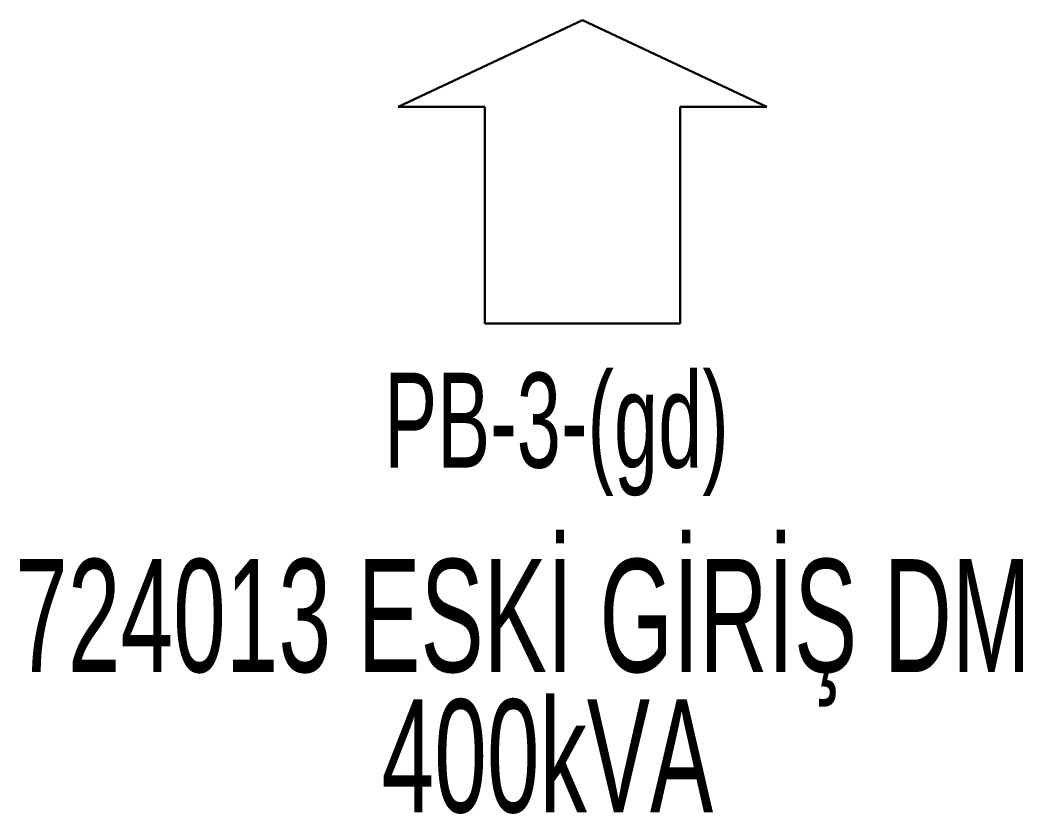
# Model space of a CAD drawing. Header units: millimetres. Extents: x 524161 to 529034, y 4027937 to 4030642.
# Drawn here: x 525973.46 to 525995.66, y 4028074.16 to 4028091.73 of the extents above; entities that cross this region are included whole.
import ezdxf
from ezdxf.enums import TextEntityAlignment as Align

# ---------------------------------------------------------------- set-up
doc = ezdxf.new("R2010")
doc.units = ezdxf.units.MM
doc.layers.add('TRAFO_MEVCUT', color=5, linetype='Continuous', lineweight=30)
doc.styles.get("Standard").update_dxf_attribs({"font": 'Arial'})

# ---------------------------------------------------------------- blocks, each defined once
blk = doc.blocks.new('MEV_BETKOSK')
at = {"layer": 'TRAFO_MEVCUT', "linetype": 'Continuous'}
for p, q in [((-3.4, 2), (0, 3.6)), ((0, 3.6), (3.4, 2)), ((-1.8, 2), (-3.4, 2)), ((-1.8, -2), (-1.8, 2)), ((3.4, 2), (1.8, 2)), ((1.8, 2), (1.8, -2)), ((1.8, -2), (-1.8, -2))]:
    blk.add_line(p, q, dxfattribs=at)

msp = doc.modelspace()

# ---------------------------------------------------------------- block references
at = {"layer": 'TRAFO_MEVCUT', "xscale": 1.199999999999999, "yscale": 1.199999999999999}
msp.add_blockref('MEV_BETKOSK', (525985.910177, 4028087.414358), dxfattribs=at)

# ---------------------------------------------------------------- texts
at = {"layer": 'TRAFO_MEVCUT', "width": 0.6}
for s, height, p in [('PB-3-(gd)', 2.1, (525985.336757, 4028081.827)), ('724013 ESKİ GİRİŞ DM', 2.5, (525984.593834, 4028077.301926)), ('400kVA', 2.5, (525985.134142, 4028074.195158))]:
    msp.add_text(s, height=height, dxfattribs=at).set_placement(p, align=Align.CENTER)

doc.saveas('drawing.dxf')
